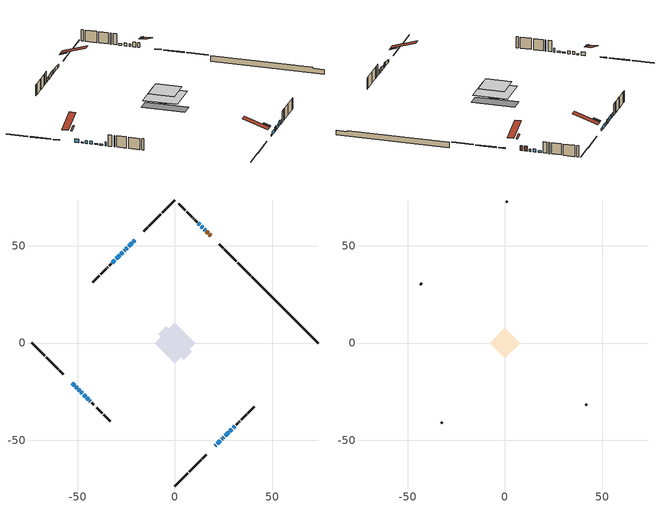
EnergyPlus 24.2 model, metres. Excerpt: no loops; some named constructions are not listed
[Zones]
conditioned space
 floor outside (Floor1 construction): -2.69,0 0,2.69 2.69,0 0,-2.69 z0.4
 floor outside (Floor2 construction): -0.81,0 0,0.81 0.81,0 0,-0.81 z0.4
 floor adiabatic (AdiabaticFloorConstruction): -10.39,0 0,10.39 10.39,0 0,-10.39 z2.84
 floor foundation (Slab1 construction): -8.49,4.5 -4.5,8.49 8.49,-4.5 4.5,-8.49 z-2.11
 wall outside (RimJoist1 construction): 0,-73.42 6.57,-66.85 / -73.42,0 -66.85,-6.57 / 0,73.42 -6.57,66.85 / 38.79,34.62 32.23,41.19 z0.4:0.7
 wall outside (RimJoist2 construction): 7.22,-66.2 13.44,-59.97 / -66.2,-7.22 -59.97,-13.44 / -7.22,66.2 -13.44,59.97 / 31.57,41.85 25.35,48.07 z0.4:0.7
 wall outside (RimJoist3 construction): 14.1,-59.32 16.05,-57.37 / -59.32,-14.1 -57.37,-16.05 / -14.1,59.32 -16.05,57.37 / 24.69,48.72 22.75,50.67 z0.4:0.7
 wall outside (AdiabaticWallConstruction 1): 18.24,55.17 17.66,55.76 / 17.01,56.41 16.08,57.34 z0.4:2.43
 wall outside (AdiabaticWallConstruction): 20.55,-52.87 20.93,-52.49 z0.4:1.29; 21.58,-51.83 23.29,-50.12 / -52.87,-20.55 -51.59,-21.83 / -22.05,51.37 -23.74,49.67 / -24.4,49.02 -25.25,48.17 / 25.8,-47.62 27.51,-45.91 / -30.84,42.58 -32.12,41.3 z0.4:1.9; 23.95,-49.47 24.17,-49.25 z0.4:2.33; -50.94,-22.48 -50.29,-23.12 z0.4:0.86; -49.64,-23.78 -49,-24.42 / 14.34,59.08 13.47,59.94 z0.4:1.62; 15.43,57.99 14.99,58.42 z0.4:1.42; -20.55,52.87 -21.4,52.02 / -48.35,-25.07 -47.5,-25.92 z0.4:1.6; 24.82,-48.6 25.15,-48.27 z0.4:2.38; 28.17,-45.25 29.21,-44.21 z0.4:2.46; 29.86,-43.55 30.73,-42.69 z0.4:2.18; -46.84,-26.57 -45.94,-27.47 / -45.29,-28.13 -44.39,-29.03 z0.4:0.96; 12.82,60.6 11.96,61.46 z0.4:1.19; -43.73,-29.69 -43.39,-30.03 z0.4:2; -25.9,47.52 -26.12,47.3 / -26.77,46.64 -27.84,45.58 / -28.49,44.93 -30.18,43.24 z0.4:2.21
 wall outside (Wall1 construction): 31.38,-42.03 32.44,-40.98 / -42.73,-30.68 -41.68,-31.74 / -32.77,40.65 -33.83,39.59 / 11.3,62.12 10.24,63.17 z0.4:5.28
 wall outside (Wall2 construction): 33.09,-40.32 33.27,-40.15 / -41.02,-32.4 -40.85,-32.57 / -34.48,38.93 -34.66,38.76 / 9.59,63.83 9.42,64 z0.4:5.28
 wall outside (Wall3 construction): 33.92,-39.49 36.78,-36.64 / -40.19,-33.22 -37.34,-36.08 / -35.31,38.11 -38.17,35.25 / 8.76,64.66 5.9,67.51 z0.4:5.28
 wall outside (Wall4 construction): 37.43,-35.98 40.8,-32.62 / -36.68,-36.74 -33.32,-40.1 / -38.82,34.59 -42.19,31.23 / 5.25,68.17 1.88,71.54 z0.4:5.28
 wall foundation (FoundationWall1 construction): 39.45,33.97,-2.11 39.45,33.97,0.4 70.02,3.4,0.4 70.02,3.4,-0.09 73.42,0,-0.09 73.42,0,-2.11
 window (WindowConstruction 18): 20.55,-52.87 20.93,-52.49 z0.4:1.29
 window (WindowConstruction 4): 21.59,-51.83 23.29,-50.13 z0.4:1.9
 window (WindowConstruction 5): 23.95,-49.47 24.16,-49.25 z0.4:2.33
 window (WindowConstruction 6): -52.87,-20.55 -51.59,-21.83 z0.4:1.9
 window (WindowConstruction 7): -50.93,-22.48 -50.3,-23.12 z0.4:0.86
 window (WindowConstruction 8): -49.64,-23.78 -49,-24.42 z0.4:1.62
 window (WindowConstruction 9): 15.43,57.99 14.99,58.42 z0.4:1.41
 window (WindowConstruction 10): -20.55,52.87 -21.4,52.02 z0.4:1.59
 window (WindowConstruction 11): -22.05,51.36 -23.74,49.67 z0.4:1.9
 window (WindowConstruction 19): 24.82,-48.6 25.15,-48.27 z0.4:2.38
 window (WindowConstruction 12): -24.4,49.02 -25.25,48.17 z0.4:1.9
 window (WindowConstruction 13): 25.8,-47.62 27.51,-45.91 z0.4:1.9
 window (WindowConstruction 14): 28.17,-45.25 29.21,-44.21 z0.4:2.46
 window (WindowConstruction 15): 29.86,-43.55 30.73,-42.69 z0.4:2.18
 window (WindowConstruction 16): -48.34,-25.07 -47.5,-25.92 z0.4:1.59
 window (WindowConstruction 17): 14.34,59.08 13.47,59.94 z0.4:1.62
 window (WindowConstruction 21): -46.84,-26.58 -45.94,-27.47 z0.4:0.96
 window (WindowConstruction 22): -45.29,-28.13 -44.39,-29.03 z0.4:0.96
 window (WindowConstruction 23): 12.82,60.6 11.96,61.46 z0.4:1.19
 window (WindowConstruction 20): -43.73,-29.69 -43.39,-30.03 z0.4:2
 window (WindowConstruction): -25.9,47.52 -26.12,47.3 z0.4:2.2
 window (WindowConstruction 1): -26.77,46.64 -27.83,45.58 z0.4:2.2
 window (WindowConstruction 2): -28.49,44.93 -30.18,43.24 z0.4:2.2
 window (WindowConstruction 3): -30.84,42.58 -32.11,41.3 z0.4:1.9
 door (Door): 18.24,55.18 17.66,55.76 z0.4:2.43
 door (Door 1): 17,56.41 16.08,57.34 z0.4:2.43
 ceiling adiabatic (AdiabaticFloorConstruction): 0,-10.39 10.39,0 0,10.39 -10.39,0 z2.84
 roof outside (Roof2 construction): 19.89,-53.52,5.28 17.81,-51.44,6.26 17.26,-51.99,6.26 19.34,-54.07,5.28; -53.52,-19.89,5.28 -51.44,-17.81,6.26 -51.99,-17.26,6.26 -54.07,-19.34,5.28; -19.89,53.52,5.28 -17.81,51.44,6.26 -17.26,51.99,6.26 -19.34,54.07,5.28; 18.9,54.52,5.28 16.81,52.43,6.26 17.36,51.88,6.26 19.45,53.97,5.28
attic - vented
 floor to conditioned space (Floor3 construction Reversed): -7.74,0 0,7.74 7.74,0 0,-7.74 z5.28
 wall outside (Wall5 construction): 41.46,-31.96 42.03,-31.39 / -32.66,-40.76 -32.09,-41.33 / -42.85,30.57 -43.41,30 / 1.23,72.19 0.66,72.76 z0.4:5.28
 roof outside (Roof1 construction): 18.69,-54.73,5.28 11.15,-47.19,8.83 9.17,-49.18,8.83 16.7,-56.72,5.28; -54.73,-18.69,5.28 -47.19,-11.15,8.83 -49.18,-9.17,8.83 -56.72,-16.7,5.28; -18.69,54.73,5.28 -11.15,47.19,8.83 -9.17,49.18,8.83 -16.7,56.72,5.28; 20.11,53.31,5.28 12.57,45.78,8.83 14.56,43.79,8.83 22.09,51.33,5.28
[Schedule:Day:Interval]
clothes dryer exhaust 0 schedule day: No, 01:00, 0.123457, 02:00, 0.0740741, 03:00, 0.0493827, 04:00, 0.0246914, 05:00, 0.0493827, 06:00, 0.0740741, 07:00, 0.197531, 08:00, 0.395062, 09:00, 0.592593, 10:00, 0.839506, 11:00, 0.962963, 12:00, 1, 13:00, 0.91358, 14:00, 0.82716, 15:00, 0.716049, 16:00, 0.753086, 17:00, 0.679012, 18:00, 0.666667, 20:00, 0.62963, 21:00, 0.641975, 22:00, 0.666667, 23:00, 0.54321, 24:00, 0.296296
clothes dryer exhaust 0 schedule default day; cooling season schedule day; cooling season schedule day 2; cooling season schedule default day; exterior lighting schedule default day; natural vent schedule default day: No, 24:00, 0
cooling season schedule day 1: No, 24:00, 1
exterior lighting schedule day 10: No, 01:00, 0.552381, 03:00, 0.510952, 05:00, 0.483333, 06:00, 0.538571, 07:00, 0.607619, 08:00, 0.56619, 09:00, 0.428095, 10:00, 0.345238, 12:00, 0.331429, 13:00, 0.345238, 14:00, 0.386667, 15:00, 0.414286, 16:00, 0.483333, 17:00, 0.607619, 18:00, 0.773333, 19:00, 0.88381, 20:00, 0.939048, 21:00, 0.966667, 22:00, 0.897619, 23:00, 0.773333, 24:00, 0.649048
exterior lighting schedule day 11: No, 01:00, 0.571429, 03:00, 0.528571, 05:00, 0.5, 06:00, 0.557143, 07:00, 0.628571, 08:00, 0.585714, 09:00, 0.442857, 10:00, 0.357143, 12:00, 0.342857, 13:00, 0.357143, 14:00, 0.4, 15:00, 0.428571, 16:00, 0.5, 17:00, 0.628571, 18:00, 0.8, 19:00, 0.914286, 20:00, 0.971429, 21:00, 1, 22:00, 0.928571, 23:00, 0.8, 24:00, 0.671429
exterior lighting schedule day 5: No, 01:00, 0.380952, 03:00, 0.352381, 05:00, 0.333333, 06:00, 0.371429, 07:00, 0.419048, 08:00, 0.390476, 09:00, 0.295238, 10:00, 0.238095, 12:00, 0.228571, 13:00, 0.238095, 14:00, 0.266667, 15:00, 0.285714, 16:00, 0.333333, 17:00, 0.419048, 18:00, 0.533333, 19:00, 0.609524, 20:00, 0.647619, 21:00, 0.666667, 22:00, 0.619048, 23:00, 0.533333, 24:00, 0.447619
exterior lighting schedule day 6: No, 01:00, 0.390476, 03:00, 0.36119, 05:00, 0.341667, 06:00, 0.380714, 07:00, 0.429524, 08:00, 0.400238, 09:00, 0.302619, 10:00, 0.244048, 12:00, 0.234286, 13:00, 0.244048, 14:00, 0.273333, 15:00, 0.292857, 16:00, 0.341667, 17:00, 0.429524, 18:00, 0.546667, 19:00, 0.624762, 20:00, 0.66381, 21:00, 0.683333, 22:00, 0.634524, 23:00, 0.546667, 24:00, 0.45881
exterior lighting schedule day 7: No, 01:00, 0.419048, 03:00, 0.387619, 05:00, 0.366667, 06:00, 0.408571, 07:00, 0.460952, 08:00, 0.429524, 09:00, 0.324762, 10:00, 0.261905, 12:00, 0.251429, 13:00, 0.261905, 14:00, 0.293333, 15:00, 0.314286, 16:00, 0.366667, 17:00, 0.460952, 18:00, 0.586667, 19:00, 0.670476, 20:00, 0.712381, 21:00, 0.733333, 22:00, 0.680952, 23:00, 0.586667, 24:00, 0.492381
exterior lighting schedule day 8: No, 01:00, 0.466667, 03:00, 0.431667, 05:00, 0.408333, 06:00, 0.455, 07:00, 0.513333, 08:00, 0.478333, 09:00, 0.361667, 10:00, 0.291667, 12:00, 0.28, 13:00, 0.291667, 14:00, 0.326667, 15:00, 0.35, 16:00, 0.408333, 17:00, 0.513333, 18:00, 0.653333, 19:00, 0.746667, 20:00, 0.793333, 21:00, 0.816667, 22:00, 0.758333, 23:00, 0.653333, 24:00, 0.548333
exterior lighting schedule day 9: No, 01:00, 0.509524, 03:00, 0.47131, 05:00, 0.445833, 06:00, 0.496786, 07:00, 0.560476, 08:00, 0.522262, 09:00, 0.394881, 10:00, 0.318452, 12:00, 0.305714, 13:00, 0.318452, 14:00, 0.356667, 15:00, 0.382143, 16:00, 0.445833, 17:00, 0.560476, 18:00, 0.713333, 19:00, 0.815238, 20:00, 0.86619, 21:00, 0.891667, 22:00, 0.827976, 23:00, 0.713333, 24:00, 0.59869
[Schedule:Week:Daily]
clothes dryer exhaust 0 schedule Week Rule - Jan1-Dec31: clothes dryer exhaust 0 schedule day, clothes dryer exhaust 0 schedule day, clothes dryer exhaust 0 schedule day, clothes dryer exhaust 0 schedule day, clothes dryer exhaust 0 schedule day, clothes dryer exhaust 0 schedule day, clothes dryer exhaust 0 schedule day, clothes dryer exhaust 0 schedule default day, clothes dryer exhaust 0 schedule default day, clothes dryer exhaust 0 schedule default day, clothes dryer exhaust 0 schedule default day, clothes dryer exhaust 0 schedule default day
cooling season schedule Week Rule - Jan1-May26: cooling season schedule day, cooling season schedule day, cooling season schedule day, cooling season schedule day, cooling season schedule day, cooling season schedule day, cooling season schedule day, cooling season schedule default day, cooling season schedule default day, cooling season schedule default day, cooling season schedule default day, cooling season schedule default day
cooling season schedule Week Rule - May27-Jun2: cooling season schedule day, cooling season schedule day, cooling season schedule day, cooling season schedule day, cooling season schedule day, cooling season schedule day 1, cooling season schedule day 1, cooling season schedule default day, cooling season schedule default day, cooling season schedule default day, cooling season schedule default day, cooling season schedule default day
cooling season schedule Week Rule - Jun3-Aug25: cooling season schedule day 1, cooling season schedule day 1, cooling season schedule day 1, cooling season schedule day 1, cooling season schedule day 1, cooling season schedule day 1, cooling season schedule day 1, cooling season schedule default day, cooling season schedule default day, cooling season schedule default day, cooling season schedule default day, cooling season schedule default day
cooling season schedule Week Rule - Aug26-Sep1: cooling season schedule day 1, cooling season schedule day 1, cooling season schedule day 1, cooling season schedule day 1, cooling season schedule day 1, cooling season schedule day 1, cooling season schedule day 2, cooling season schedule default day, cooling season schedule default day, cooling season schedule default day, cooling season schedule default day, cooling season schedule default day
cooling season schedule Week Rule - Sep2-Dec31: cooling season schedule day 2, cooling season schedule day 2, cooling season schedule day 2, cooling season schedule day 2, cooling season schedule day 2, cooling season schedule day 2, cooling season schedule day 2, cooling season schedule default day, cooling season schedule default day, cooling season schedule default day, cooling season schedule default day, cooling season schedule default day
exterior lighting schedule Week Rule - Jun3-Jun30: exterior lighting schedule day 5, exterior lighting schedule day 5, exterior lighting schedule day 5, exterior lighting schedule day 5, exterior lighting schedule day 5, exterior lighting schedule day 5, exterior lighting schedule day 5, exterior lighting schedule default day, exterior lighting schedule default day, exterior lighting schedule default day, exterior lighting schedule default day, exterior lighting schedule default day
exterior lighting schedule Week Rule - Jul1-Jul28: exterior lighting schedule day 6, exterior lighting schedule day 6, exterior lighting schedule day 6, exterior lighting schedule day 6, exterior lighting schedule day 6, exterior lighting schedule day 6, exterior lighting schedule day 6, exterior lighting schedule default day, exterior lighting schedule default day, exterior lighting schedule default day, exterior lighting schedule default day, exterior lighting schedule default day
exterior lighting schedule Week Rule - Jul29-Aug4: exterior lighting schedule day 6, exterior lighting schedule day 6, exterior lighting schedule day 6, exterior lighting schedule day 7, exterior lighting schedule day 7, exterior lighting schedule day 7, exterior lighting schedule day 7, exterior lighting schedule default day, exterior lighting schedule default day, exterior lighting schedule default day, exterior lighting schedule default day, exterior lighting schedule default day
exterior lighting schedule Week Rule - Aug5-Aug25: exterior lighting schedule day 7, exterior lighting schedule day 7, exterior lighting schedule day 7, exterior lighting schedule day 7, exterior lighting schedule day 7, exterior lighting schedule day 7, exterior lighting schedule day 7, exterior lighting schedule default day, exterior lighting schedule default day, exterior lighting schedule default day, exterior lighting schedule default day, exterior lighting schedule default day
exterior lighting schedule Week Rule - Aug26-Sep1: exterior lighting schedule day 7, exterior lighting schedule day 7, exterior lighting schedule day 7, exterior lighting schedule day 7, exterior lighting schedule day 7, exterior lighting schedule day 7, exterior lighting schedule day 8, exterior lighting schedule default day, exterior lighting schedule default day, exterior lighting schedule default day, exterior lighting schedule default day, exterior lighting schedule default day
exterior lighting schedule Week Rule - Sep2-Sep29: exterior lighting schedule day 8, exterior lighting schedule day 8, exterior lighting schedule day 8, exterior lighting schedule day 8, exterior lighting schedule day 8, exterior lighting schedule day 8, exterior lighting schedule day 8, exterior lighting schedule default day, exterior lighting schedule default day, exterior lighting schedule default day, exterior lighting schedule default day, exterior lighting schedule default day
exterior lighting schedule Week Rule - Sep30-Oct6: exterior lighting schedule day 8, exterior lighting schedule day 9, exterior lighting schedule day 9, exterior lighting schedule day 9, exterior lighting schedule day 9, exterior lighting schedule day 9, exterior lighting schedule day 9, exterior lighting schedule default day, exterior lighting schedule default day, exterior lighting schedule default day, exterior lighting schedule default day, exterior lighting schedule default day
exterior lighting schedule Week Rule - Oct7-Oct27: exterior lighting schedule day 9, exterior lighting schedule day 9, exterior lighting schedule day 9, exterior lighting schedule day 9, exterior lighting schedule day 9, exterior lighting schedule day 9, exterior lighting schedule day 9, exterior lighting schedule default day, exterior lighting schedule default day, exterior lighting schedule default day, exterior lighting schedule default day, exterior lighting schedule default day
exterior lighting schedule Week Rule - Oct28-Nov3: exterior lighting schedule day 9, exterior lighting schedule day 9, exterior lighting schedule day 9, exterior lighting schedule day 9, exterior lighting schedule day 10, exterior lighting schedule day 10, exterior lighting schedule day 10, exterior lighting schedule default day, exterior lighting schedule default day, exterior lighting schedule default day, exterior lighting schedule default day, exterior lighting schedule default day
exterior lighting schedule Week Rule - Nov4-Nov24: exterior lighting schedule day 10, exterior lighting schedule day 10, exterior lighting schedule day 10, exterior lighting schedule day 10, exterior lighting schedule day 10, exterior lighting schedule day 10, exterior lighting schedule day 10, exterior lighting schedule default day, exterior lighting schedule default day, exterior lighting schedule default day, exterior lighting schedule default day, exterior lighting schedule default day
exterior lighting schedule Week Rule - Nov25-Dec1: exterior lighting schedule day 10, exterior lighting schedule day 10, exterior lighting schedule day 10, exterior lighting schedule day 10, exterior lighting schedule day 10, exterior lighting schedule day 10, exterior lighting schedule day 11, exterior lighting schedule default day, exterior lighting schedule default day, exterior lighting schedule default day, exterior lighting schedule default day, exterior lighting schedule default day
exterior lighting schedule Week Rule - Dec2-Dec31: exterior lighting schedule day 11, exterior lighting schedule day 11, exterior lighting schedule day 11, exterior lighting schedule day 11, exterior lighting schedule day 11, exterior lighting schedule day 11, exterior lighting schedule day 11, exterior lighting schedule default day, exterior lighting schedule default day, exterior lighting schedule default day, exterior lighting schedule default day, exterior lighting schedule default day
natural vent schedule Week Rule - Jan1-Dec31: natural vent schedule default day, natural vent schedule default day, natural vent schedule default day, natural vent schedule default day, natural vent schedule default day, natural vent schedule default day, natural vent schedule default day, natural vent schedule default day, natural vent schedule default day, natural vent schedule default day, natural vent schedule default day, natural vent schedule default day
[Schedule:Year]
clothes dryer exhaust 0 schedule: clothes dryer exhaust 0 schedule Week Rule - Jan1-Dec31, 1, 1, 12, 31
cooling season schedule: cooling season schedule Week Rule - Jan1-May26, 1, 1, 5, 26, cooling season schedule Week Rule - May27-Jun2, 5, 27, 6, 2, cooling season schedule Week Rule - Jun3-Aug25, 6, 3, 8, 25, cooling season schedule Week Rule - Aug26-Sep1, 8, 26, 9, 1, cooling season schedule Week Rule - Sep2-Dec31, 9, 2, 12, 31
natural vent schedule: natural vent schedule Week Rule - Jan1-Dec31, 1, 1, 12, 31
